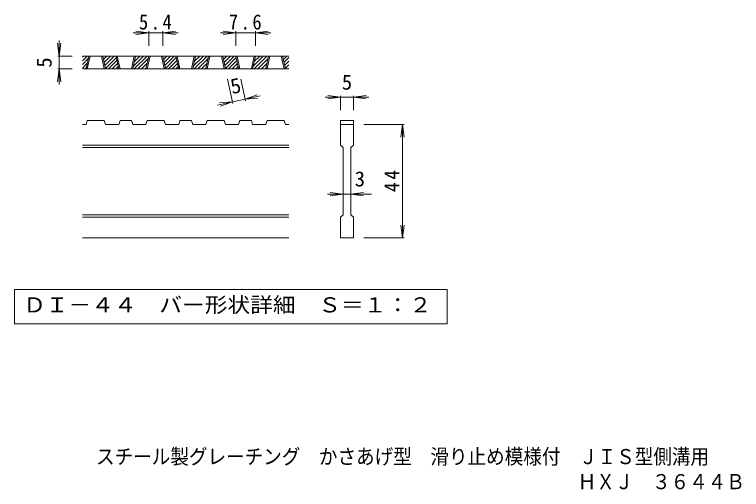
# Model space of a CAD drawing. Units: millimetres on the paper, enlarged 5 times, with parts at other scales. Extents: x -799 to 809, y -686 to 531.
# Drawn here: x -509 to 195, y -686 to -225 of the extents above; entities that cross this region are included whole.
import ezdxf
from ezdxf.enums import TextEntityAlignment as Align

# ---------------------------------------------------------------- set-up
doc = ezdxf.new("R2010")
doc.units = ezdxf.units.MM
doc.header["$LTSCALE"] = 5
doc.layers.add('D-0', color=3, linetype='Continuous', lineweight=9)
doc.layers.add('D-4', color=7, linetype='Continuous', lineweight=9)
doc.layers.add('F-5_F-5ﾚｲﾔ', color=2, linetype='Continuous')
doc.styles.add('ＭＳ ゴシック', font='')
doc.styles.get('ＭＳ ゴシック').set_extended_font_data('MS Gothic')

msp = doc.modelspace()

# ---------------------------------------------------------------- linework, layer by layer
at = {"layer": 'D-0'}
for p, q in [((-442.956, -270.021), (-438.423, -265.488)), ((-442.956, -266.486), (-441.959, -265.488)), ((-242.956, -265.488), (-442.956, -265.488)), ((-439.518, -277.988), (-436.843, -265.488)), ((-438.268, -277.988), (-435.593, -265.488)), ((-424.518, -265.488), (-421.843, -277.988)), ((-423.268, -265.488), (-420.593, -277.988)), ((-423.182, -265.887), (-422.783, -265.488)), ((-422.559, -268.799), (-419.248, -265.488)), ((-421.936, -271.712), (-415.712, -265.488)), ((-421.313, -274.624), (-412.177, -265.488)), ((-420.69, -277.536), (-410.16, -267.007)), ((-407.81, -277.988), (-410.485, -265.488)), ((-406.56, -277.988), (-409.235, -265.488)), ((-392.81, -265.488), (-395.485, -277.988)), ((-391.56, -265.488), (-394.235, -277.988)), ((-393.647, -275.243), (-383.892, -265.488)), ((-392.857, -277.988), (-380.357, -265.488)), ((-392.685, -270.745), (-387.428, -265.488)), ((-391.722, -266.247), (-390.964, -265.488)), ((-381.452, -277.988), (-378.777, -265.488)), ((-380.202, -277.988), (-377.527, -265.488)), ((-366.452, -265.488), (-363.777, -277.988)), ((-365.202, -265.488), (-362.527, -277.988)), ((-365.116, -265.887), (-364.717, -265.488)), ((-364.493, -268.799), (-361.182, -265.488)), ((-363.87, -271.712), (-357.646, -265.488)), ((-363.247, -274.624), (-354.111, -265.488)), ((-362.624, -277.536), (-352.094, -267.007)), ((-349.744, -277.988), (-352.419, -265.488)), ((-348.494, -277.988), (-351.169, -265.488)), ((-334.744, -265.488), (-337.419, -277.988)), ((-333.494, -265.488), (-336.169, -277.988)), ((-335.581, -275.243), (-325.826, -265.488)), ((-334.791, -277.988), (-322.291, -265.488)), ((-334.619, -270.745), (-329.362, -265.488)), ((-333.656, -266.247), (-332.898, -265.488)), ((-323.386, -277.988), (-320.711, -265.488)), ((-322.136, -277.988), (-319.461, -265.488)), ((-308.386, -265.488), (-305.711, -277.988)), ((-307.136, -265.488), (-304.461, -277.988)), ((-307.05, -265.887), (-306.651, -265.488)), ((-306.427, -268.799), (-303.116, -265.488)), ((-305.804, -271.712), (-299.58, -265.488)), ((-305.181, -274.624), (-296.045, -265.488)), ((-304.557, -277.536), (-294.028, -267.007)), ((-291.678, -277.988), (-294.353, -265.488)), ((-290.428, -277.988), (-293.103, -265.488)), ((-276.678, -265.488), (-279.353, -277.988)), ((-275.428, -265.488), (-278.103, -277.988)), ((-277.515, -275.243), (-267.76, -265.488)), ((-276.725, -277.988), (-264.225, -265.488)), ((-276.553, -270.745), (-271.296, -265.488)), ((-275.59, -266.247), (-274.831, -265.488)), ((-265.32, -277.988), (-262.645, -265.488)), ((-264.07, -277.988), (-261.395, -265.488)), ((-250.32, -265.488), (-247.645, -277.988)), ((-249.07, -265.488), (-246.395, -277.988)), ((-248.984, -265.887), (-248.585, -265.488)), ((-248.361, -268.799), (-245.05, -265.488)), ((-247.738, -271.712), (-242.956, -266.93)), ((-442.956, -273.557), (-437.375, -267.976)), ((-442.956, -277.092), (-438.338, -272.474)), ((-417.606, -277.988), (-409.537, -269.919)), ((-414.07, -277.988), (-408.913, -272.831)), ((-389.322, -277.988), (-379.309, -267.976)), ((-385.786, -277.988), (-380.272, -272.474)), ((-359.54, -277.988), (-351.471, -269.919)), ((-356.004, -277.988), (-350.847, -272.831)), ((-331.256, -277.988), (-321.243, -267.976)), ((-327.72, -277.988), (-322.206, -272.474)), ((-301.474, -277.988), (-293.405, -269.919)), ((-297.938, -277.988), (-292.781, -272.831)), ((-273.19, -277.988), (-263.177, -267.976)), ((-269.654, -277.988), (-264.14, -272.474)), ((-247.115, -274.624), (-242.956, -270.466)), ((-246.491, -277.536), (-242.956, -274.001)), ((-242.956, -277.988), (-442.956, -277.988)), ((-440.317, -277.988), (-439.3, -276.972)), ((-410.535, -277.988), (-408.29, -275.744)), ((-382.251, -277.988), (-381.234, -276.972)), ((-352.469, -277.988), (-350.224, -275.744)), ((-324.184, -277.988), (-323.168, -276.972)), ((-294.403, -277.988), (-292.158, -275.744)), ((-266.118, -277.988), (-265.102, -276.972)), ((-243.408, -277.988), (-242.956, -277.537)), ((-439.518, -331.738), (-438.268, -327.988)), ((-421.843, -327.988), (-438.268, -327.988)), ((-421.843, -327.988), (-420.593, -331.738)), ((-407.81, -331.738), (-406.56, -327.988)), ((-395.485, -327.988), (-406.56, -327.988)), ((-395.485, -327.988), (-394.235, -331.738)), ((-381.452, -331.738), (-380.202, -327.988)), ((-363.777, -327.988), (-380.202, -327.988)), ((-362.527, -331.738), (-363.777, -327.988)), ((-349.744, -331.738), (-348.494, -327.988)), ((-337.419, -327.988), (-348.494, -327.988)), ((-337.419, -327.988), (-336.169, -331.738)), ((-323.386, -331.738), (-322.136, -327.988)), ((-322.136, -327.988), (-305.711, -327.988)), ((-304.461, -331.738), (-305.711, -327.988)), ((-291.678, -331.738), (-290.428, -327.988)), ((-279.353, -327.988), (-290.428, -327.988)), ((-279.353, -327.988), (-278.103, -331.738)), ((-265.32, -331.738), (-264.07, -327.988)), ((-264.07, -327.988), (-247.645, -327.988)), ((-246.395, -331.738), (-247.645, -327.988)), ((-192.956, -327.988), (-180.456, -327.988)), ((-192.956, -327.988), (-192.956, -331.738)), ((-180.456, -327.988), (-180.456, -331.738)), ((-439.518, -331.738), (-442.956, -331.738)), ((-407.81, -331.738), (-420.593, -331.738)), ((-381.452, -331.738), (-394.235, -331.738)), ((-349.744, -331.738), (-362.527, -331.738)), ((-323.386, -331.738), (-336.169, -331.738)), ((-291.678, -331.738), (-304.461, -331.738)), ((-265.32, -331.738), (-278.103, -331.738)), ((-242.956, -331.738), (-246.395, -331.738)), ((-192.956, -331.738), (-180.456, -331.738)), ((-192.956, -351.738), (-192.956, -331.738)), ((-180.456, -331.738), (-180.456, -351.738)), ((-242.956, -351.738), (-442.956, -351.738)), ((-192.956, -351.738), (-190.456, -354.238)), ((-182.956, -354.238), (-180.456, -351.738)), ((-242.956, -354.238), (-442.956, -354.238)), ((-190.456, -419.238), (-190.456, -354.238)), ((-182.956, -354.238), (-182.956, -419.238)), ((-242.956, -419.238), (-442.956, -419.238)), ((-242.956, -421.738), (-442.956, -421.738)), ((-182.956, -419.238), (-180.456, -421.738)), ((-180.456, -421.738), (-180.456, -441.738)), ((-242.956, -441.738), (-442.956, -441.738)), ((-180.456, -441.738), (-192.956, -441.738))]:
    msp.add_line(p, q, dxfattribs=at)
msp.add_lwpolyline([(-192.956, -441.738), (-192.956, -421.738), (-190.456, -419.238)], dxfattribs=at)
at = {"layer": 'D-0', "color": 7}
msp.add_lwpolyline([(-508.783, -491.738), (-508.783, -524.964), (-89.629, -524.964), (-89.629, -491.738)], close=True, dxfattribs=at)
at = {"layer": 'D-4'}
for p, q in [((-378.777, -242.988), (-393.777, -242.988)), ((-378.777, -242.988), (-391.17, -241.356)), ((-378.777, -242.988), (-391.17, -244.62)), ((-378.777, -241.488), (-378.777, -255.488)), ((-365.202, -242.988), (-378.777, -242.988)), ((-365.202, -242.988), (-352.809, -241.356)), ((-365.202, -241.488), (-365.202, -255.488)), ((-365.202, -242.988), (-352.809, -244.62)), ((-365.202, -242.988), (-350.202, -242.988)), ((-294.353, -242.988), (-309.353, -242.988)), ((-294.353, -242.988), (-306.746, -241.356)), ((-294.353, -242.988), (-306.746, -244.62)), ((-294.353, -241.488), (-294.353, -255.488)), ((-275.428, -242.988), (-294.353, -242.988)), ((-275.428, -242.988), (-263.035, -241.356)), ((-275.428, -241.488), (-275.428, -255.488)), ((-275.428, -242.988), (-263.035, -244.62)), ((-275.428, -242.988), (-260.428, -242.988)), ((-465.456, -265.488), (-467.088, -253.095)), ((-465.456, -265.488), (-465.456, -250.488)), ((-465.456, -265.488), (-463.825, -253.095)), ((-466.956, -265.488), (-452.956, -265.488)), ((-465.456, -265.488), (-465.456, -277.988)), ((-465.456, -277.988), (-467.088, -290.381)), ((-466.956, -277.988), (-452.956, -277.988)), ((-465.456, -277.988), (-463.825, -290.381)), ((-465.456, -277.988), (-465.456, -292.988)), ((-297.309, -311.407), (-302.368, -287.767)), ((-285.086, -308.791), (-289.585, -287.767)), ((-285.4, -307.324), (-297.623, -309.94)), ((-285.4, -307.324), (-273.623, -303.135)), ((-285.4, -307.324), (-270.732, -304.185)), ((-285.4, -307.324), (-272.94, -306.326)), ((-192.956, -305.488), (-207.956, -305.488)), ((-192.956, -305.488), (-205.349, -303.857)), ((-192.956, -305.488), (-205.349, -307.12)), ((-192.956, -303.988), (-192.956, -317.988)), ((-180.456, -305.488), (-192.956, -305.488)), ((-180.456, -305.488), (-168.063, -303.857)), ((-180.456, -303.988), (-180.456, -317.988)), ((-180.456, -305.488), (-168.063, -307.12)), ((-180.456, -305.488), (-165.456, -305.488)), ((-297.623, -309.94), (-312.291, -313.079)), ((-297.623, -309.94), (-310.083, -310.938)), ((-297.623, -309.94), (-309.401, -314.129)), ((-131.456, -331.738), (-170.456, -331.738)), ((-132.956, -331.738), (-134.588, -344.131)), ((-132.956, -331.738), (-131.325, -344.131)), ((-132.956, -441.738), (-132.956, -331.738)), ((-190.456, -399.238), (-205.456, -399.238)), ((-190.456, -399.238), (-202.849, -397.606)), ((-190.456, -399.238), (-202.849, -400.869)), ((-182.956, -399.238), (-190.456, -399.238)), ((-182.956, -399.238), (-170.563, -397.606)), ((-182.956, -399.238), (-170.563, -400.869)), ((-182.956, -399.238), (-162.956, -399.238)), ((-132.956, -441.738), (-134.588, -429.345)), ((-132.956, -441.738), (-131.325, -429.345)), ((-131.456, -441.738), (-170.456, -441.738))]:
    msp.add_line(p, q, dxfattribs=at)

# ---------------------------------------------------------------- texts
at = {"layer": 'D-0', "color": 2, "style": 'ＭＳ ゴシック', "width": 1.1}
msp.add_text('ＤＩ－４４\u3000バー形状詳細\u3000Ｓ＝１：２', height=14.66, dxfattribs=at).set_placement((-500.456, -518.351), align=Align.BOTTOM_LEFT)
at = {"layer": 'D-4', "color": 2, "style": 'ＭＳ ゴシック'}
for rotation, p in [(90, (-468.456, -276.738)), (12.079, (-297.029, -306.745))]:
    msp.add_text('5', height=14.66, rotation=rotation, dxfattribs=at).set_placement(p, align=Align.BOTTOM_LEFT)
for s, p in [('5', (-191.706, -302.488)), ('3', (-179.206, -396.238))]:
    msp.add_text(s, height=14.66, dxfattribs=at).set_placement(p, align=Align.BOTTOM_LEFT)
at = {"layer": 'D-4', "color": 2, "char_height": 14.66, "attachment_point": 7, "style": 'ＭＳ ゴシック'}
for s, insert in [('\\T1.27;\\W0.9;7.6', (-301.14, -239.988)), ('\\T1.27;\\W0.9;5.4', (-388.239, -239.988))]:
    msp.add_mtext(s, dxfattribs=dict(at, insert=insert))
at = {"layer": 'D-4', "color": 2, "insert": (-135.956, -397.363), "char_height": 14.66, "attachment_point": 7, "rotation": 90, "style": 'ＭＳ ゴシック'}
msp.add_mtext('\\T1.27;\\W0.95;44', dxfattribs=at)
at = {"layer": 'F-5_F-5ﾚｲﾔ', "style": 'ＭＳ ゴシック', "width": 0.9}
for s, p in [('スチール製グレーチング\u3000かさあげ型\u3000滑り止め模様付\u3000ＪＩＳ型側溝用', (-429.828, -665.373)), ('ＨＸＪ\u3000３６４４Ｂ', (36.832, -689.67))]:
    msp.add_text(s, height=14.66, dxfattribs=at).set_placement(p, align=Align.BOTTOM_LEFT)

doc.saveas('drawing.dxf')
